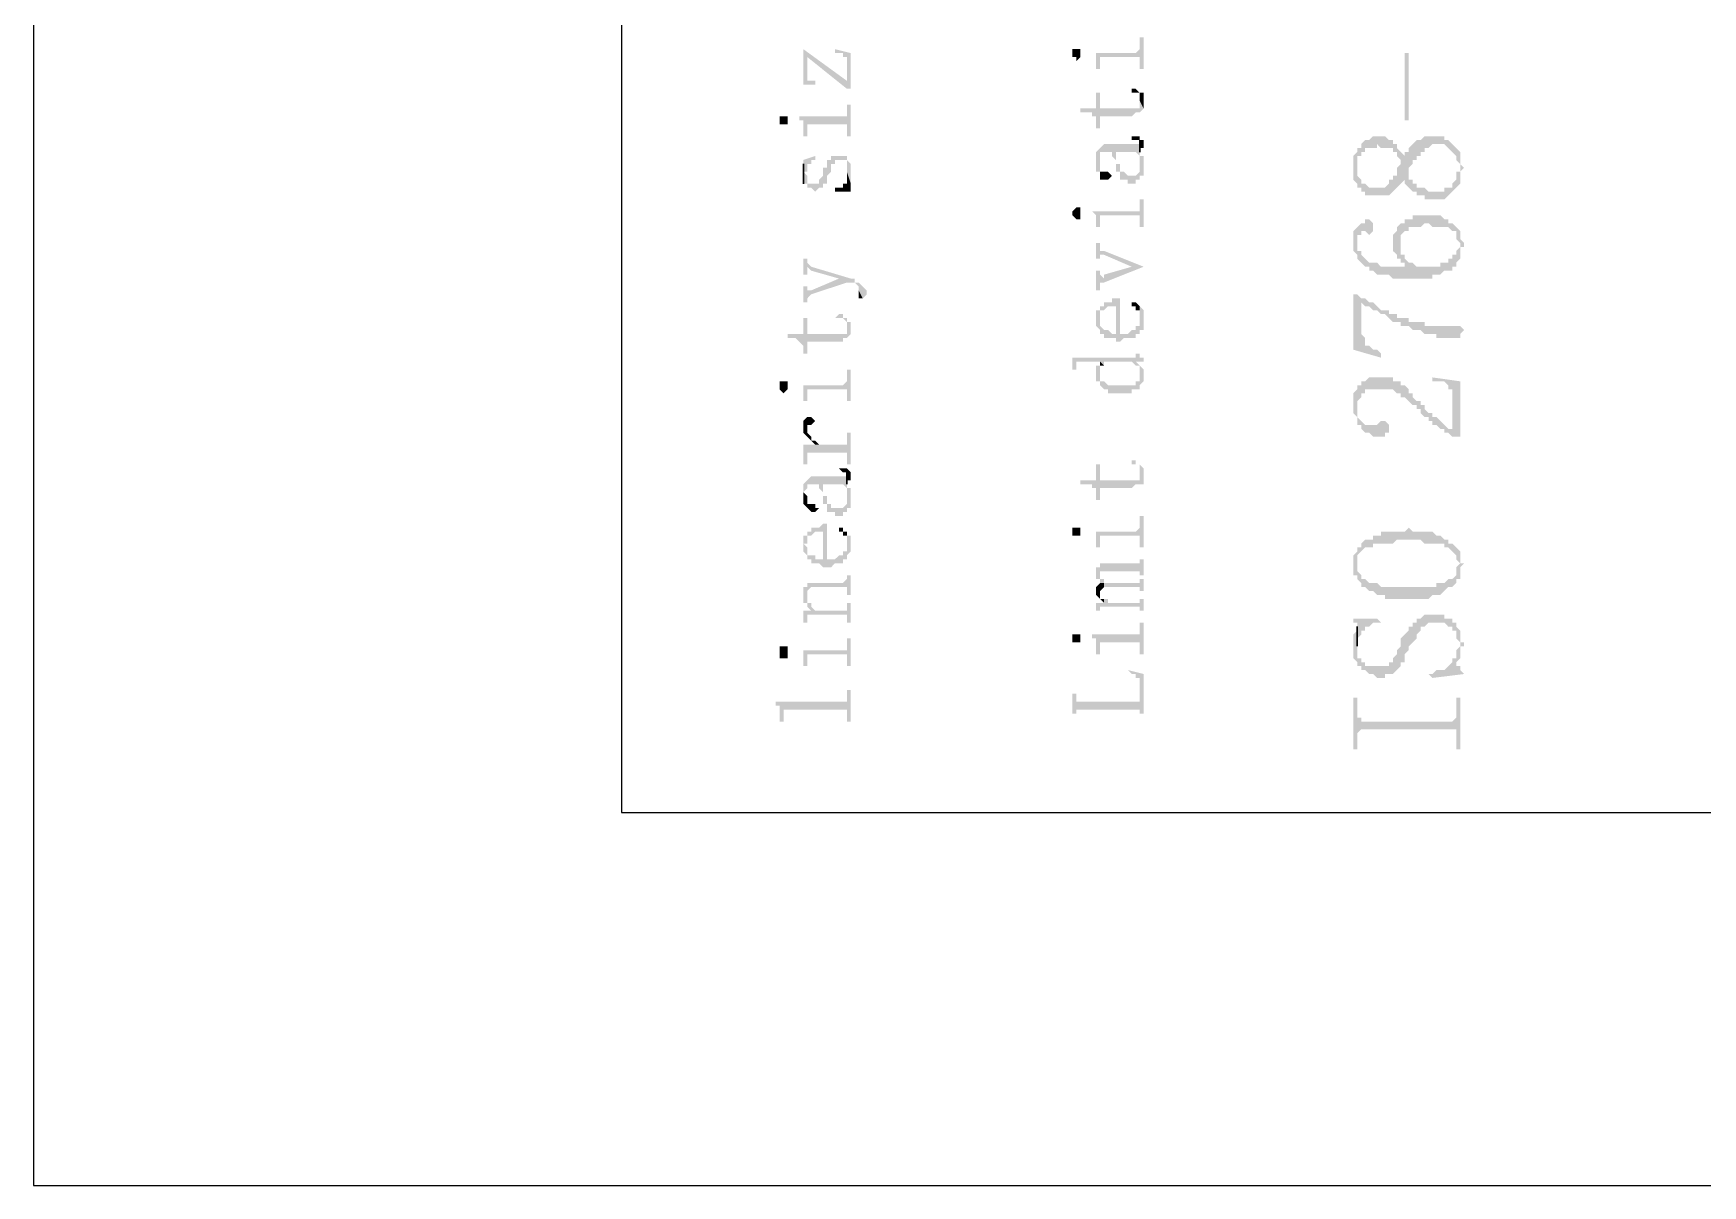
# Model space of a CAD drawing. Header units: inches. Extents: x 3613 to 8393, y -2205 to -794.
# Drawn here: x 3613.22 to 3632.26, y -2204.85 to -2191.7 of the extents above; entities that cross this region are included whole.
import ezdxf

# ---------------------------------------------------------------- set-up
doc = ezdxf.new("R2010")
doc.units = ezdxf.units.IN
doc.header["$MEASUREMENT"] = 0

msp = doc.modelspace()

# ---------------------------------------------------------------- hatches: boundary and pattern name
at = {"transparency": 33554559}
for points in [[(3622.004, -2191.883), (3622.049, -2191.973), (3622.5, -2192.335), (3622.5, -2192.244)], [(3622.004, -2191.883), (3622.004, -2192.289), (3622.184, -2192.289), (3622.139, -2192.289), (3622.139, -2192.244), (3622.049, -2192.244), (3622.049, -2192.199), (3622.049, -2191.973)], [(3622.365, -2191.883), (3622.365, -2191.928), (3622.455, -2191.928), (3622.455, -2191.973), (3622.5, -2191.973), (3622.5, -2192.019), (3622.5, -2192.335), (3622.545, -2192.335), (3622.545, -2191.928)], [(3625.073, -2191.928), (3625.073, -2191.973), (3625.118, -2191.973), (3625.118, -2192.019), (3625.118, -2192.019), (3625.163, -2191.973), (3625.163, -2191.928), (3625.163, -2191.883), (3625.073, -2191.883)], [(3625.298, -2191.928), (3625.343, -2191.928), (3625.343, -2191.973), (3625.343, -2192.019), (3625.343, -2192.064), (3625.343, -2192.109), (3625.389, -2192.109), (3625.389, -2192.019), (3625.389, -2191.973), (3625.84, -2191.973), (3625.84, -2192.109), (3625.885, -2192.109), (3625.885, -2191.748), (3625.84, -2191.748), (3625.84, -2191.883), (3625.84, -2191.883), (3625.795, -2191.928)], [(3628.909, -2192.696), (3628.909, -2191.928), (3628.864, -2191.928), (3628.864, -2192.696)], [(3625.163, -2192.56), (3625.163, -2192.605), (3625.298, -2192.605), (3625.298, -2192.65), (3625.343, -2192.65), (3625.343, -2192.696), (3625.343, -2192.786), (3625.389, -2192.786), (3625.389, -2192.65), (3625.75, -2192.65), (3625.795, -2192.605), (3625.84, -2192.605), (3625.885, -2192.56), (3625.84, -2192.47), (3625.84, -2192.515), (3625.84, -2192.56), (3625.389, -2192.56), (3625.389, -2192.38), (3625.343, -2192.38), (3625.343, -2192.56)], [(3625.75, -2192.38), (3625.84, -2192.38), (3625.84, -2192.425), (3625.84, -2192.47), (3625.84, -2192.47), (3625.885, -2192.56), (3625.885, -2192.47), (3625.885, -2192.425), (3625.885, -2192.38), (3625.84, -2192.38), (3625.795, -2192.335), (3625.75, -2192.335)], [(3621.733, -2192.696), (3621.733, -2192.741), (3621.823, -2192.741), (3621.823, -2192.696), (3621.823, -2192.65), (3621.733, -2192.65)], [(3621.959, -2192.65), (3621.959, -2192.696), (3622.004, -2192.696), (3622.004, -2192.741), (3622.004, -2192.786), (3622.004, -2192.876), (3622.049, -2192.876), (3622.049, -2192.741), (3622.5, -2192.741), (3622.5, -2192.876), (3622.545, -2192.876), (3622.545, -2192.515), (3622.5, -2192.515), (3622.5, -2192.65), (3622.455, -2192.65)], [(3625.343, -2193.147), (3625.343, -2193.192), (3625.343, -2193.237), (3625.343, -2193.282), (3625.389, -2193.282), (3625.389, -2193.147), (3625.389, -2193.102), (3625.389, -2193.057), (3625.524, -2193.057), (3625.524, -2193.102), (3625.524, -2193.102), (3625.569, -2193.147), (3625.569, -2193.192), (3625.569, -2193.057), (3625.795, -2193.057), (3625.84, -2193.102), (3625.84, -2193.147), (3625.84, -2193.192), (3625.84, -2193.237), (3625.885, -2193.102), (3625.84, -2193.102), (3625.84, -2193.057), (3625.84, -2192.966), (3625.434, -2192.966), (3625.389, -2193.012), (3625.389, -2193.012), (3625.343, -2193.057), (3625.343, -2193.102)], [(3625.75, -2192.876), (3625.75, -2192.921), (3625.84, -2192.921), (3625.84, -2193.012), (3625.885, -2193.012), (3625.885, -2192.966), (3625.885, -2192.921), (3625.84, -2192.921), (3625.84, -2192.876), (3625.795, -2192.876)], [(3628.277, -2193.237), (3628.277, -2193.373), (3628.322, -2193.418), (3628.322, -2193.463), (3628.367, -2193.463), (3628.367, -2193.508), (3628.412, -2193.508), (3628.412, -2193.553), (3628.683, -2193.553), (3628.728, -2193.508), (3628.728, -2193.508), (3628.774, -2193.463), (3628.774, -2193.463), (3628.819, -2193.418), (3628.819, -2193.418), (3628.864, -2193.373), (3628.864, -2193.418), (3628.909, -2193.327), (3628.909, -2193.282), (3628.909, -2193.237), (3628.954, -2193.192), (3628.954, -2193.147), (3628.999, -2193.147), (3628.999, -2193.102), (3629.044, -2193.102), (3629.044, -2193.057), (3629.089, -2193.057), (3629.089, -2193.012), (3629.135, -2193.012), (3629.18, -2192.966), (3629.315, -2192.966), (3629.36, -2193.012), (3629.36, -2193.012), (3629.405, -2193.057), (3629.405, -2193.057), (3629.451, -2193.102), (3629.451, -2193.147), (3629.496, -2193.192), (3629.496, -2193.418), (3629.496, -2193.327), (3629.496, -2193.282), (3629.541, -2193.237), (3629.496, -2193.192), (3629.496, -2193.102), (3629.496, -2193.057), (3629.451, -2193.012), (3629.451, -2193.012), (3629.405, -2192.966), (3629.405, -2192.966), (3629.36, -2192.921), (3629.315, -2192.921), (3629.315, -2192.876), (3629.089, -2192.876), (3629.044, -2192.921), (3628.999, -2192.921), (3628.954, -2192.966), (3628.954, -2192.966), (3628.909, -2193.012), (3628.909, -2193.057), (3628.864, -2193.057), (3628.864, -2193.102), (3628.864, -2193.102), (3628.819, -2193.057), (3628.819, -2193.192), (3628.819, -2193.192), (3628.774, -2193.237), (3628.774, -2193.327), (3628.728, -2193.327), (3628.728, -2193.373), (3628.683, -2193.373), (3628.683, -2193.418), (3628.638, -2193.463), (3628.458, -2193.463), (3628.412, -2193.418), (3628.367, -2193.418), (3628.367, -2193.373), (3628.367, -2193.373), (3628.322, -2193.327), (3628.322, -2193.282), (3628.322, -2193.057), (3628.322, -2193.057), (3628.277, -2193.102), (3628.277, -2193.192)], [(3628.322, -2193.057), (3628.322, -2193.237), (3628.322, -2193.102), (3628.367, -2193.102), (3628.367, -2193.057), (3628.412, -2193.057), (3628.412, -2193.012), (3628.548, -2193.012), (3628.548, -2192.966), (3628.593, -2193.012), (3628.728, -2193.012), (3628.728, -2193.057), (3628.774, -2193.057), (3628.774, -2193.102), (3628.819, -2193.147), (3628.819, -2193.057), (3628.819, -2193.057), (3628.774, -2193.012), (3628.774, -2192.966), (3628.728, -2192.966), (3628.728, -2192.921), (3628.683, -2192.921), (3628.638, -2192.876), (3628.503, -2192.876), (3628.458, -2192.921), (3628.412, -2192.921), (3628.367, -2192.966), (3628.367, -2193.012), (3628.322, -2193.012)], [(3622.004, -2193.418), (3622.049, -2193.418), (3622.049, -2193.463), (3622.094, -2193.463), (3622.139, -2193.508), (3622.139, -2193.508), (3622.184, -2193.463), (3622.229, -2193.463), (3622.229, -2193.418), (3622.274, -2193.418), (3622.274, -2193.373), (3622.274, -2193.327), (3622.274, -2193.327), (3622.32, -2193.282), (3622.32, -2193.237), (3622.32, -2193.192), (3622.365, -2193.192), (3622.365, -2193.147), (3622.5, -2193.147), (3622.5, -2193.192), (3622.5, -2193.237), (3622.5, -2193.282), (3622.545, -2193.418), (3622.545, -2193.373), (3622.545, -2193.327), (3622.545, -2193.282), (3622.545, -2193.237), (3622.545, -2193.192), (3622.545, -2193.192), (3622.5, -2193.147), (3622.5, -2193.102), (3622.32, -2193.102), (3622.32, -2193.147), (3622.274, -2193.147), (3622.274, -2193.192), (3622.274, -2193.237), (3622.229, -2193.237), (3622.229, -2193.282), (3622.229, -2193.327), (3622.229, -2193.327), (3622.184, -2193.373), (3622.184, -2193.418), (3622.049, -2193.418), (3622.049, -2193.373), (3622.049, -2193.327), (3622.004, -2193.282)], [(3622.004, -2193.147), (3622.004, -2193.418), (3622.004, -2193.282), (3622.049, -2193.282), (3622.049, -2193.237), (3622.049, -2193.192), (3622.094, -2193.192), (3622.094, -2193.147), (3622.139, -2193.147), (3622.139, -2193.102)], [(3625.389, -2193.282), (3625.389, -2193.327), (3625.389, -2193.373), (3625.479, -2193.373), (3625.524, -2193.327), (3625.524, -2193.327), (3625.479, -2193.282), (3625.389, -2193.282), (3625.389, -2193.237), (3625.389, -2193.147)], [(3625.569, -2193.192), (3625.569, -2193.237), (3625.569, -2193.282), (3625.614, -2193.282), (3625.614, -2193.327), (3625.614, -2193.373), (3625.705, -2193.373), (3625.705, -2193.418), (3625.795, -2193.418), (3625.795, -2193.373), (3625.84, -2193.373), (3625.84, -2193.327), (3625.885, -2193.327), (3625.885, -2193.282), (3625.885, -2193.237), (3625.885, -2193.192), (3625.885, -2193.147), (3625.885, -2193.102), (3625.84, -2193.237), (3625.84, -2193.282), (3625.84, -2193.282), (3625.795, -2193.327), (3625.705, -2193.327), (3625.659, -2193.282), (3625.614, -2193.282), (3625.614, -2193.237), (3625.614, -2193.192), (3625.569, -2193.192), (3625.569, -2193.147), (3625.569, -2193.057), (3625.569, -2193.057)], [(3628.864, -2193.418), (3628.909, -2193.463), (3628.909, -2193.463), (3628.954, -2193.508), (3628.999, -2193.508), (3628.999, -2193.553), (3629.089, -2193.553), (3629.089, -2193.598), (3629.315, -2193.598), (3629.36, -2193.553), (3629.36, -2193.553), (3629.405, -2193.508), (3629.405, -2193.508), (3629.451, -2193.463), (3629.451, -2193.463), (3629.496, -2193.418), (3629.496, -2193.237), (3629.496, -2193.282), (3629.451, -2193.282), (3629.451, -2193.373), (3629.405, -2193.418), (3629.405, -2193.463), (3629.315, -2193.463), (3629.315, -2193.508), (3629.135, -2193.508), (3629.089, -2193.463), (3628.999, -2193.463), (3628.999, -2193.418), (3628.954, -2193.418), (3628.954, -2193.373), (3628.909, -2193.373), (3628.909, -2193.327)], [(3622.365, -2193.463), (3622.365, -2193.508), (3622.545, -2193.508), (3622.545, -2193.463), (3622.545, -2193.418), (3622.5, -2193.282), (3622.5, -2193.327), (3622.5, -2193.373), (3622.5, -2193.418), (3622.455, -2193.418), (3622.455, -2193.463), (3622.41, -2193.463)], [(3625.298, -2193.734), (3625.298, -2193.734), (3625.343, -2193.779), (3625.343, -2193.824), (3625.343, -2193.869), (3625.343, -2193.914), (3625.389, -2193.914), (3625.389, -2193.824), (3625.389, -2193.779), (3625.84, -2193.779), (3625.84, -2193.824), (3625.84, -2193.914), (3625.885, -2193.914), (3625.885, -2193.598), (3625.84, -2193.598), (3625.84, -2193.689), (3625.84, -2193.734), (3625.795, -2193.734)], [(3625.073, -2193.779), (3625.073, -2193.779), (3625.118, -2193.824), (3625.163, -2193.824), (3625.163, -2193.779), (3625.163, -2193.734), (3625.163, -2193.689), (3625.118, -2193.689), (3625.073, -2193.734), (3625.073, -2193.734)], [(3628.728, -2194.095), (3628.728, -2194.14), (3628.728, -2194.185), (3628.774, -2194.23), (3628.774, -2194.275), (3628.819, -2194.275), (3628.819, -2194.05), (3628.819, -2194.004), (3628.864, -2193.959), (3628.909, -2193.959), (3628.909, -2193.914), (3629.044, -2193.914), (3629.089, -2193.869), (3629.135, -2193.869), (3629.18, -2193.914), (3629.36, -2193.914), (3629.405, -2193.959), (3629.451, -2193.959), (3629.451, -2194.05), (3629.496, -2194.095), (3629.496, -2194.275), (3629.496, -2194.14), (3629.541, -2194.14), (3629.541, -2194.095), (3629.496, -2194.05), (3629.496, -2193.959), (3629.451, -2193.914), (3629.451, -2193.914), (3629.405, -2193.869), (3629.36, -2193.869), (3629.36, -2193.824), (3629.315, -2193.824), (3629.27, -2193.779), (3628.954, -2193.779), (3628.954, -2193.824), (3628.864, -2193.824), (3628.864, -2193.869), (3628.819, -2193.869), (3628.774, -2193.914), (3628.774, -2193.959), (3628.728, -2194.004), (3628.728, -2194.05)], [(3628.277, -2194.05), (3628.277, -2194.14), (3628.277, -2194.185), (3628.322, -2194.23), (3628.322, -2194.275), (3628.367, -2194.32), (3628.367, -2194.32), (3628.412, -2194.366), (3628.458, -2194.366), (3628.458, -2194.411), (3628.503, -2194.411), (3628.548, -2194.456), (3628.683, -2194.456), (3628.728, -2194.501), (3629.18, -2194.501), (3629.18, -2194.456), (3629.27, -2194.456), (3629.315, -2194.411), (3629.405, -2194.411), (3629.405, -2194.366), (3629.451, -2194.366), (3629.451, -2194.32), (3629.496, -2194.275), (3629.496, -2194.095), (3629.496, -2194.14), (3629.451, -2194.185), (3629.451, -2194.23), (3629.405, -2194.23), (3629.405, -2194.275), (3629.36, -2194.275), (3629.36, -2194.32), (3629.27, -2194.32), (3629.27, -2194.366), (3628.999, -2194.366), (3628.954, -2194.32), (3628.909, -2194.366), (3628.593, -2194.366), (3628.548, -2194.32), (3628.458, -2194.32), (3628.412, -2194.275), (3628.412, -2194.275), (3628.367, -2194.23), (3628.367, -2194.185), (3628.322, -2194.185), (3628.322, -2194.095), (3628.322, -2193.914), (3628.277, -2193.959), (3628.277, -2194.004), (3628.277, -2194.004)], [(3628.322, -2193.914), (3628.322, -2194.095), (3628.322, -2194.004), (3628.367, -2194.004), (3628.367, -2193.959), (3628.412, -2193.959), (3628.458, -2194.004), (3628.458, -2194.004), (3628.503, -2193.959), (3628.503, -2193.869), (3628.503, -2193.869), (3628.458, -2193.824), (3628.412, -2193.824), (3628.412, -2193.869), (3628.367, -2193.869)], [(3625.343, -2194.095), (3625.343, -2194.275), (3625.389, -2194.275), (3625.389, -2194.23), (3625.434, -2194.23), (3625.75, -2194.366), (3625.885, -2194.366), (3625.434, -2194.185), (3625.389, -2194.185), (3625.389, -2194.14), (3625.389, -2194.095)], [(3628.819, -2194.275), (3628.819, -2194.32), (3628.864, -2194.32), (3628.864, -2194.366), (3628.909, -2194.366), (3628.954, -2194.32), (3628.909, -2194.32), (3628.864, -2194.275), (3628.864, -2194.23), (3628.819, -2194.23), (3628.819, -2194.185), (3628.819, -2194.095)], [(3622.004, -2194.275), (3622.004, -2194.456), (3622.049, -2194.456), (3622.049, -2194.411), (3622.049, -2194.366), (3622.094, -2194.411), (3622.41, -2194.501), (3622.41, -2194.501), (3622.5, -2194.546), (3622.59, -2194.546), (3622.636, -2194.591), (3622.636, -2194.636), (3622.681, -2194.727), (3622.681, -2194.727), (3622.726, -2194.681), (3622.726, -2194.636), (3622.726, -2194.636), (3622.681, -2194.591), (3622.681, -2194.591), (3622.636, -2194.546), (3622.59, -2194.546), (3622.59, -2194.501), (3622.545, -2194.501), (3622.094, -2194.366), (3622.049, -2194.32), (3622.049, -2194.275), (3622.049, -2194.275)], [(3625.343, -2194.411), (3625.343, -2194.636), (3625.389, -2194.636), (3625.389, -2194.591), (3625.389, -2194.546), (3625.434, -2194.546), (3625.885, -2194.366), (3625.75, -2194.366), (3625.434, -2194.456), (3625.434, -2194.501), (3625.389, -2194.456), (3625.389, -2194.411)], [(3622.004, -2194.591), (3622.004, -2194.772), (3622.049, -2194.772), (3622.049, -2194.727), (3622.049, -2194.727), (3622.094, -2194.681), (3622.5, -2194.546), (3622.41, -2194.501), (3622.094, -2194.636), (3622.049, -2194.636), (3622.049, -2194.591), (3622.049, -2194.591)], [(3622.636, -2194.681), (3622.636, -2194.727), (3622.681, -2194.727), (3622.636, -2194.636)], [(3625.343, -2194.862), (3625.389, -2194.952), (3625.389, -2194.907), (3625.389, -2194.862), (3625.434, -2194.862), (3625.479, -2194.817), (3625.569, -2194.817), (3625.569, -2195.223), (3625.614, -2195.223), (3625.659, -2195.178), (3625.795, -2195.178), (3625.795, -2195.133), (3625.84, -2195.133), (3625.84, -2195.088), (3625.885, -2195.088), (3625.885, -2195.042), (3625.885, -2194.997), (3625.885, -2194.952), (3625.885, -2194.907), (3625.885, -2194.862), (3625.885, -2194.862), (3625.84, -2194.817), (3625.84, -2194.952), (3625.84, -2194.997), (3625.84, -2195.042), (3625.795, -2195.042), (3625.795, -2195.088), (3625.75, -2195.088), (3625.705, -2195.133), (3625.614, -2195.133), (3625.614, -2194.727), (3625.524, -2194.727), (3625.524, -2194.772), (3625.434, -2194.772), (3625.434, -2194.817), (3625.389, -2194.817), (3625.389, -2194.862)], [(3628.277, -2194.681), (3628.277, -2195.313), (3628.593, -2195.404), (3628.593, -2195.358), (3628.548, -2195.313), (3628.503, -2195.313), (3628.458, -2195.268), (3628.412, -2195.268), (3628.412, -2195.178), (3628.367, -2195.133), (3628.367, -2194.727), (3628.322, -2194.681)], [(3628.367, -2194.727), (3628.367, -2194.772), (3628.412, -2194.817), (3628.458, -2194.817), (3628.503, -2194.862), (3628.548, -2194.862), (3628.593, -2194.907), (3628.638, -2194.907), (3628.683, -2194.952), (3628.683, -2194.952), (3628.728, -2194.997), (3628.819, -2194.997), (3628.819, -2195.042), (3628.909, -2195.042), (3628.954, -2195.088), (3629.044, -2195.088), (3629.089, -2195.133), (3629.225, -2195.133), (3629.225, -2195.178), (3629.496, -2195.178), (3629.496, -2195.133), (3629.541, -2195.088), (3629.496, -2195.042), (3629.089, -2195.042), (3629.089, -2194.997), (3628.909, -2194.997), (3628.909, -2194.952), (3628.774, -2194.952), (3628.774, -2194.907), (3628.683, -2194.907), (3628.683, -2194.862), (3628.593, -2194.862), (3628.548, -2194.817), (3628.548, -2194.817), (3628.503, -2194.772), (3628.458, -2194.772), (3628.412, -2194.727)], [(3621.823, -2195.133), (3621.823, -2195.178), (3621.913, -2195.178), (3621.959, -2195.223), (3621.959, -2195.223), (3622.004, -2195.268), (3622.004, -2195.358), (3622.049, -2195.358), (3622.049, -2195.223), (3622.455, -2195.223), (3622.455, -2195.178), (3622.5, -2195.178), (3622.5, -2195.042), (3622.5, -2195.088), (3622.5, -2195.133), (3622.049, -2195.133), (3622.049, -2194.952), (3622.004, -2194.952), (3622.004, -2195.133)], [(3622.365, -2194.952), (3622.455, -2194.952), (3622.5, -2194.997), (3622.5, -2195.042), (3622.5, -2195.178), (3622.545, -2195.133), (3622.545, -2195.088), (3622.545, -2194.997), (3622.5, -2194.997), (3622.5, -2194.952), (3622.455, -2194.952), (3622.455, -2194.907), (3622.41, -2194.907)], [(3625.343, -2194.952), (3625.343, -2194.997), (3625.343, -2195.042), (3625.343, -2195.042), (3625.389, -2195.088), (3625.389, -2195.133), (3625.434, -2195.133), (3625.434, -2195.178), (3625.569, -2195.178), (3625.569, -2195.223), (3625.569, -2195.133), (3625.524, -2195.133), (3625.479, -2195.088), (3625.434, -2195.088), (3625.389, -2195.042), (3625.389, -2194.997), (3625.389, -2194.952), (3625.343, -2194.862), (3625.343, -2194.907)], [(3625.75, -2194.772), (3625.75, -2194.817), (3625.795, -2194.817), (3625.795, -2194.862), (3625.84, -2194.862), (3625.84, -2194.907), (3625.84, -2194.952), (3625.84, -2194.817), (3625.84, -2194.817), (3625.795, -2194.772)], [(3625.028, -2195.404), (3625.073, -2195.404), (3625.073, -2195.449), (3625.073, -2195.539), (3625.118, -2195.539), (3625.118, -2195.494), (3625.118, -2195.449), (3625.389, -2195.449), (3625.434, -2195.494), (3625.434, -2195.449), (3625.75, -2195.449), (3625.795, -2195.494), (3625.795, -2195.449), (3625.885, -2195.449), (3625.885, -2195.404), (3625.84, -2195.404), (3625.84, -2195.358), (3625.84, -2195.313), (3625.84, -2195.358), (3625.795, -2195.358), (3625.795, -2195.404)], [(3625.343, -2195.584), (3625.343, -2195.629), (3625.343, -2195.674), (3625.389, -2195.674), (3625.389, -2195.719), (3625.389, -2195.719), (3625.434, -2195.765), (3625.479, -2195.765), (3625.479, -2195.81), (3625.75, -2195.81), (3625.75, -2195.765), (3625.84, -2195.765), (3625.84, -2195.719), (3625.84, -2195.584), (3625.84, -2195.629), (3625.84, -2195.674), (3625.795, -2195.674), (3625.795, -2195.719), (3625.479, -2195.719), (3625.434, -2195.674), (3625.389, -2195.674), (3625.389, -2195.629), (3625.389, -2195.494), (3625.343, -2195.494), (3625.343, -2195.539)], [(3625.389, -2195.494), (3625.389, -2195.584), (3625.389, -2195.539), (3625.389, -2195.494), (3625.434, -2195.494), (3625.389, -2195.449), (3625.389, -2195.449)], [(3625.795, -2195.494), (3625.84, -2195.494), (3625.84, -2195.539), (3625.84, -2195.584), (3625.84, -2195.719), (3625.885, -2195.674), (3625.885, -2195.629), (3625.885, -2195.584), (3625.885, -2195.539), (3625.885, -2195.539), (3625.84, -2195.494), (3625.84, -2195.494), (3625.795, -2195.449), (3625.795, -2195.449)], [(3621.733, -2195.719), (3621.733, -2195.765), (3621.733, -2195.765), (3621.778, -2195.81), (3621.778, -2195.81), (3621.823, -2195.765), (3621.823, -2195.719), (3621.823, -2195.674), (3621.733, -2195.674)], [(3621.959, -2195.719), (3622.004, -2195.719), (3622.004, -2195.765), (3622.004, -2195.855), (3622.004, -2195.9), (3622.049, -2195.9), (3622.049, -2195.81), (3622.049, -2195.765), (3622.5, -2195.765), (3622.5, -2195.9), (3622.545, -2195.9), (3622.545, -2195.539), (3622.5, -2195.539), (3622.5, -2195.674), (3622.5, -2195.674), (3622.455, -2195.719)], [(3628.277, -2195.945), (3628.277, -2196.035), (3628.277, -2196.035), (3628.322, -2196.081), (3628.322, -2196.126), (3628.322, -2195.945), (3628.322, -2195.9), (3628.367, -2195.855), (3628.367, -2195.81), (3628.412, -2195.81), (3628.412, -2195.765), (3628.728, -2195.765), (3628.774, -2195.81), (3628.819, -2195.81), (3628.819, -2195.855), (3628.864, -2195.855), (3628.909, -2195.9), (3628.909, -2195.9), (3628.954, -2195.945), (3628.999, -2195.945), (3628.999, -2195.99), (3629.044, -2195.99), (3629.044, -2196.035), (3629.089, -2196.081), (3629.135, -2196.081), (3629.135, -2196.126), (3629.18, -2196.126), (3629.18, -2196.171), (3629.225, -2196.171), (3629.27, -2196.216), (3629.315, -2196.216), (3629.315, -2196.261), (3629.36, -2196.261), (3629.405, -2196.306), (3629.405, -2196.216), (3629.36, -2196.216), (3629.315, -2196.171), (3629.315, -2196.171), (3629.27, -2196.126), (3629.225, -2196.081), (3629.18, -2196.081), (3629.18, -2196.035), (3629.135, -2196.035), (3629.089, -2195.99), (3629.089, -2195.945), (3629.044, -2195.945), (3629.044, -2195.9), (3628.999, -2195.9), (3628.954, -2195.855), (3628.954, -2195.81), (3628.909, -2195.81), (3628.909, -2195.765), (3628.864, -2195.719), (3628.819, -2195.719), (3628.819, -2195.674), (3628.728, -2195.674), (3628.728, -2195.629), (3628.458, -2195.629), (3628.412, -2195.674), (3628.367, -2195.674), (3628.367, -2195.719), (3628.322, -2195.719), (3628.322, -2195.765), (3628.322, -2195.765), (3628.277, -2195.81), (3628.277, -2195.855), (3628.277, -2195.9)], [(3629.18, -2195.629), (3629.18, -2195.674), (3629.315, -2195.674), (3629.36, -2195.719), (3629.36, -2195.765), (3629.405, -2195.765), (3629.405, -2196.306), (3629.496, -2196.306), (3629.496, -2195.674)], [(3622.004, -2196.171), (3622.004, -2196.216), (3622.004, -2196.261), (3622.004, -2196.261), (3622.049, -2196.306), (3622.049, -2196.216), (3622.049, -2196.171), (3622.094, -2196.171), (3622.139, -2196.126), (3622.139, -2196.126), (3622.094, -2196.081), (3622.049, -2196.081), (3622.004, -2196.126)], [(3628.322, -2196.126), (3628.322, -2196.171), (3628.367, -2196.171), (3628.367, -2196.216), (3628.367, -2196.216), (3628.412, -2196.261), (3628.458, -2196.261), (3628.503, -2196.306), (3628.638, -2196.306), (3628.638, -2196.261), (3628.683, -2196.261), (3628.683, -2196.171), (3628.683, -2196.171), (3628.638, -2196.126), (3628.593, -2196.126), (3628.548, -2196.171), (3628.412, -2196.171), (3628.367, -2196.126), (3628.367, -2196.126), (3628.322, -2196.081), (3628.322, -2196.035), (3628.322, -2195.99)], [(3622.004, -2196.396), (3622.004, -2196.442), (3622.004, -2196.487), (3622.004, -2196.532), (3622.004, -2196.622), (3622.049, -2196.622), (3622.049, -2196.487), (3622.5, -2196.487), (3622.5, -2196.622), (3622.545, -2196.622), (3622.545, -2196.261), (3622.5, -2196.261), (3622.5, -2196.351), (3622.5, -2196.396), (3622.139, -2196.396)], [(3622.049, -2196.306), (3622.049, -2196.306), (3622.094, -2196.351), (3622.094, -2196.351), (3622.139, -2196.396), (3622.184, -2196.396), (3622.139, -2196.351), (3622.094, -2196.351), (3622.094, -2196.306), (3622.094, -2196.306), (3622.049, -2196.261), (3622.049, -2196.216), (3622.049, -2196.216)], [(3622.41, -2196.667), (3622.41, -2196.667), (3622.455, -2196.712), (3622.5, -2196.712), (3622.5, -2196.803), (3622.545, -2196.803), (3622.545, -2196.758), (3622.545, -2196.712), (3622.545, -2196.712), (3622.5, -2196.667), (3622.455, -2196.667)], [(3625.163, -2196.803), (3625.163, -2196.848), (3625.298, -2196.848), (3625.298, -2196.893), (3625.343, -2196.893), (3625.343, -2196.938), (3625.343, -2197.028), (3625.389, -2197.028), (3625.389, -2196.893), (3625.75, -2196.893), (3625.795, -2196.848), (3625.885, -2196.848), (3625.84, -2196.712), (3625.84, -2196.758), (3625.84, -2196.803), (3625.389, -2196.803), (3625.389, -2196.622), (3625.343, -2196.622), (3625.343, -2196.803)], [(3625.75, -2196.622), (3625.84, -2196.622), (3625.84, -2196.667), (3625.84, -2196.712), (3625.84, -2196.712), (3625.885, -2196.848), (3625.885, -2196.803), (3625.885, -2196.758), (3625.885, -2196.667), (3625.885, -2196.667), (3625.84, -2196.622), (3625.795, -2196.622), (3625.795, -2196.577), (3625.75, -2196.577)], [(3622.004, -2196.938), (3622.004, -2196.983), (3622.004, -2197.028), (3622.004, -2197.073), (3622.004, -2196.938), (3622.004, -2196.938), (3622.049, -2196.893), (3622.049, -2196.848), (3622.184, -2196.848), (3622.184, -2196.893), (3622.184, -2196.893), (3622.229, -2196.938), (3622.229, -2196.983), (3622.229, -2196.848), (3622.455, -2196.848), (3622.5, -2196.893), (3622.5, -2196.938), (3622.5, -2196.983), (3622.5, -2197.028), (3622.5, -2196.893), (3622.5, -2196.848), (3622.5, -2196.758), (3622.094, -2196.758), (3622.049, -2196.803), (3622.049, -2196.803), (3622.004, -2196.848), (3622.004, -2196.893)], [(3622.229, -2196.983), (3622.229, -2197.028), (3622.229, -2197.073), (3622.274, -2197.073), (3622.274, -2197.119), (3622.274, -2197.164), (3622.365, -2197.164), (3622.365, -2197.209), (3622.455, -2197.209), (3622.455, -2197.164), (3622.5, -2197.164), (3622.5, -2197.119), (3622.545, -2197.119), (3622.545, -2197.073), (3622.545, -2197.028), (3622.545, -2196.938), (3622.545, -2196.893), (3622.5, -2196.893), (3622.5, -2197.028), (3622.5, -2197.073), (3622.5, -2197.073), (3622.455, -2197.119), (3622.32, -2197.119), (3622.32, -2197.073), (3622.274, -2197.073), (3622.274, -2197.028), (3622.274, -2196.983), (3622.229, -2196.983), (3622.229, -2196.938), (3622.229, -2196.848), (3622.229, -2196.848)], [(3622.004, -2197.073), (3622.049, -2197.119), (3622.049, -2197.119), (3622.094, -2197.164), (3622.139, -2197.164), (3622.184, -2197.119), (3622.139, -2197.119), (3622.139, -2197.073), (3622.049, -2197.073), (3622.049, -2197.028), (3622.049, -2196.983), (3622.004, -2196.938)], [(3625.298, -2197.389), (3625.343, -2197.389), (3625.343, -2197.434), (3625.343, -2197.525), (3625.343, -2197.57), (3625.389, -2197.57), (3625.389, -2197.48), (3625.389, -2197.434), (3625.84, -2197.434), (3625.84, -2197.57), (3625.885, -2197.57), (3625.885, -2197.209), (3625.84, -2197.209), (3625.84, -2197.344), (3625.84, -2197.344), (3625.795, -2197.389)], [(3622.004, -2197.434), (3622.004, -2197.525), (3622.049, -2197.525), (3622.049, -2197.48), (3622.049, -2197.434), (3622.094, -2197.434), (3622.139, -2197.389), (3622.229, -2197.389), (3622.229, -2197.796), (3622.32, -2197.796), (3622.365, -2197.75), (3622.455, -2197.75), (3622.455, -2197.705), (3622.5, -2197.705), (3622.5, -2197.66), (3622.5, -2197.66), (3622.545, -2197.615), (3622.545, -2197.57), (3622.545, -2197.525), (3622.545, -2197.48), (3622.545, -2197.434), (3622.5, -2197.434), (3622.5, -2197.389), (3622.5, -2197.525), (3622.5, -2197.57), (3622.5, -2197.615), (3622.455, -2197.615), (3622.455, -2197.66), (3622.41, -2197.66), (3622.365, -2197.705), (3622.274, -2197.705), (3622.274, -2197.299), (3622.229, -2197.299), (3622.184, -2197.344), (3622.094, -2197.344), (3622.094, -2197.389), (3622.049, -2197.389), (3622.049, -2197.434)], [(3622.365, -2197.344), (3622.41, -2197.344), (3622.41, -2197.389), (3622.455, -2197.389), (3622.455, -2197.434), (3622.5, -2197.434), (3622.5, -2197.48), (3622.5, -2197.525), (3622.5, -2197.389), (3622.455, -2197.389), (3622.455, -2197.344), (3622.41, -2197.344)], [(3625.073, -2197.389), (3625.073, -2197.434), (3625.163, -2197.434), (3625.163, -2197.389), (3625.163, -2197.344), (3625.073, -2197.344)], [(3628.322, -2197.615), (3628.322, -2197.75), (3628.322, -2197.705), (3628.322, -2197.66), (3628.367, -2197.615), (3628.367, -2197.615), (3628.412, -2197.57), (3628.503, -2197.57), (3628.503, -2197.525), (3628.728, -2197.525), (3628.774, -2197.48), (3629.044, -2197.48), (3629.089, -2197.525), (3629.315, -2197.525), (3629.315, -2197.57), (3629.36, -2197.57), (3629.405, -2197.615), (3629.405, -2197.615), (3629.451, -2197.66), (3629.451, -2197.705), (3629.496, -2197.75), (3629.496, -2197.615), (3629.451, -2197.57), (3629.451, -2197.57), (3629.405, -2197.525), (3629.36, -2197.525), (3629.36, -2197.48), (3629.315, -2197.48), (3629.27, -2197.434), (3629.225, -2197.434), (3629.18, -2197.389), (3628.954, -2197.389), (3628.909, -2197.344), (3628.864, -2197.389), (3628.593, -2197.389), (3628.593, -2197.434), (3628.503, -2197.434), (3628.503, -2197.48), (3628.412, -2197.48), (3628.367, -2197.525), (3628.367, -2197.57), (3628.322, -2197.57)], [(3622.004, -2197.525), (3622.004, -2197.57), (3622.004, -2197.615), (3622.004, -2197.615), (3622.049, -2197.66), (3622.049, -2197.705), (3622.094, -2197.705), (3622.094, -2197.75), (3622.184, -2197.75), (3622.229, -2197.796), (3622.229, -2197.705), (3622.139, -2197.705), (3622.139, -2197.66), (3622.049, -2197.66), (3622.049, -2197.615), (3622.049, -2197.57), (3622.049, -2197.57), (3622.004, -2197.525), (3622.004, -2197.434), (3622.004, -2197.48)], [(3628.277, -2197.75), (3628.277, -2197.886), (3628.322, -2197.886), (3628.322, -2197.931), (3628.322, -2197.931), (3628.367, -2197.976), (3628.367, -2198.021), (3628.412, -2198.021), (3628.458, -2198.066), (3628.503, -2198.066), (3628.548, -2198.111), (3628.638, -2198.111), (3628.638, -2198.157), (3629.135, -2198.157), (3629.18, -2198.111), (3629.27, -2198.111), (3629.315, -2198.066), (3629.315, -2198.066), (3629.36, -2198.021), (3629.405, -2198.021), (3629.451, -2197.976), (3629.451, -2197.931), (3629.496, -2197.931), (3629.496, -2197.841), (3629.496, -2197.796), (3629.541, -2197.75), (3629.496, -2197.75), (3629.496, -2197.66), (3629.496, -2197.615), (3629.496, -2197.75), (3629.496, -2197.75), (3629.451, -2197.796), (3629.451, -2197.841), (3629.451, -2197.886), (3629.405, -2197.931), (3629.36, -2197.931), (3629.315, -2197.976), (3629.225, -2197.976), (3629.225, -2198.021), (3628.593, -2198.021), (3628.548, -2197.976), (3628.458, -2197.976), (3628.412, -2197.931), (3628.367, -2197.931), (3628.367, -2197.886), (3628.322, -2197.841), (3628.322, -2197.615), (3628.322, -2197.615), (3628.277, -2197.66)], [(3625.343, -2197.841), (3625.343, -2197.886), (3625.343, -2197.931), (3625.389, -2197.931), (3625.389, -2197.976), (3625.434, -2197.976), (3625.434, -2198.021), (3625.84, -2198.021), (3625.84, -2198.066), (3625.885, -2198.066), (3625.885, -2197.931), (3625.84, -2197.931), (3625.84, -2197.976), (3625.434, -2197.976), (3625.434, -2197.931), (3625.389, -2197.931), (3625.389, -2197.886), (3625.389, -2197.796), (3625.343, -2197.796)], [(3625.389, -2197.796), (3625.389, -2197.886), (3625.389, -2197.841), (3625.84, -2197.841), (3625.84, -2197.886), (3625.885, -2197.886), (3625.885, -2197.705), (3625.84, -2197.705), (3625.84, -2197.75), (3625.389, -2197.75)], [(3622.049, -2198.021), (3622.049, -2198.111), (3622.049, -2198.066), (3622.049, -2198.066), (3622.094, -2198.021), (3622.5, -2198.021), (3622.5, -2198.111), (3622.545, -2198.111), (3622.545, -2197.886), (3622.5, -2197.886), (3622.5, -2197.931), (3622.5, -2197.931), (3622.455, -2197.976), (3622.049, -2197.976)], [(3625.343, -2198.066), (3625.343, -2198.111), (3625.343, -2198.111), (3625.389, -2198.157), (3625.389, -2198.066), (3625.389, -2198.066), (3625.434, -2198.021), (3625.434, -2197.976), (3625.389, -2197.976), (3625.343, -2198.021), (3625.343, -2198.021)], [(3622.004, -2198.111), (3622.004, -2198.157), (3622.004, -2198.202), (3622.049, -2198.202), (3622.049, -2198.247), (3622.049, -2198.247), (3622.094, -2198.292), (3622.094, -2198.247), (3622.094, -2198.202), (3622.049, -2198.202), (3622.049, -2198.157), (3622.049, -2198.021), (3622.004, -2198.021), (3622.004, -2198.066), (3622.004, -2198.066)], [(3625.343, -2198.202), (3625.343, -2198.247), (3625.343, -2198.292), (3625.389, -2198.292), (3625.389, -2198.247), (3625.84, -2198.247), (3625.84, -2198.292), (3625.885, -2198.292), (3625.885, -2198.157), (3625.84, -2198.157), (3625.84, -2198.202), (3625.479, -2198.202), (3625.479, -2198.157), (3625.434, -2198.157), (3625.434, -2198.202)], [(3625.389, -2198.157), (3625.389, -2198.157), (3625.434, -2198.202), (3625.434, -2198.157), (3625.389, -2198.157), (3625.389, -2198.111), (3625.389, -2198.066)], [(3622.004, -2198.292), (3622.004, -2198.337), (3622.004, -2198.382), (3622.004, -2198.427), (3622.049, -2198.427), (3622.049, -2198.382), (3622.049, -2198.337), (3622.5, -2198.337), (3622.5, -2198.382), (3622.5, -2198.427), (3622.545, -2198.427), (3622.545, -2198.202), (3622.5, -2198.202), (3622.5, -2198.247), (3622.5, -2198.292), (3622.139, -2198.292), (3622.094, -2198.247), (3622.094, -2198.292)], [(3628.277, -2198.698), (3628.277, -2198.834), (3628.277, -2198.834), (3628.322, -2198.879), (3628.322, -2198.924), (3628.367, -2198.924), (3628.367, -2198.969), (3628.412, -2198.969), (3628.458, -2199.014), (3628.503, -2199.014), (3628.548, -2199.059), (3628.638, -2199.059), (3628.638, -2199.014), (3628.728, -2199.014), (3628.774, -2198.969), (3628.774, -2198.969), (3628.819, -2198.924), (3628.819, -2198.879), (3628.864, -2198.879), (3628.864, -2198.788), (3628.909, -2198.743), (3628.909, -2198.698), (3628.954, -2198.653), (3628.954, -2198.653), (3628.999, -2198.608), (3628.999, -2198.563), (3628.999, -2198.563), (3629.044, -2198.518), (3629.044, -2198.473), (3629.089, -2198.473), (3629.135, -2198.427), (3629.315, -2198.427), (3629.36, -2198.473), (3629.405, -2198.473), (3629.405, -2198.518), (3629.451, -2198.518), (3629.451, -2198.608), (3629.496, -2198.653), (3629.496, -2198.834), (3629.496, -2198.788), (3629.496, -2198.698), (3629.541, -2198.698), (3629.541, -2198.653), (3629.496, -2198.653), (3629.496, -2198.518), (3629.496, -2198.518), (3629.451, -2198.473), (3629.451, -2198.427), (3629.405, -2198.427), (3629.405, -2198.382), (3629.315, -2198.382), (3629.315, -2198.337), (3629.089, -2198.337), (3629.044, -2198.382), (3628.999, -2198.382), (3628.999, -2198.427), (3628.954, -2198.427), (3628.954, -2198.473), (3628.909, -2198.473), (3628.909, -2198.518), (3628.864, -2198.563), (3628.864, -2198.563), (3628.819, -2198.608), (3628.819, -2198.698), (3628.774, -2198.743), (3628.774, -2198.788), (3628.728, -2198.834), (3628.728, -2198.879), (3628.683, -2198.879), (3628.683, -2198.924), (3628.412, -2198.924), (3628.412, -2198.879), (3628.367, -2198.879), (3628.367, -2198.834), (3628.322, -2198.834), (3628.322, -2198.518), (3628.277, -2198.563), (3628.277, -2198.608), (3628.277, -2198.653)], [(3628.277, -2198.382), (3628.277, -2198.427), (3628.322, -2198.427), (3628.322, -2198.653), (3628.322, -2198.608), (3628.367, -2198.563), (3628.367, -2198.518), (3628.412, -2198.518), (3628.412, -2198.473), (3628.458, -2198.473), (3628.503, -2198.427), (3628.593, -2198.427), (3628.548, -2198.382)], [(3625.073, -2198.608), (3625.073, -2198.653), (3625.163, -2198.653), (3625.163, -2198.608), (3625.163, -2198.563), (3625.073, -2198.563)], [(3625.298, -2198.563), (3625.298, -2198.608), (3625.343, -2198.608), (3625.343, -2198.653), (3625.343, -2198.698), (3625.343, -2198.788), (3625.389, -2198.788), (3625.389, -2198.653), (3625.84, -2198.653), (3625.84, -2198.788), (3625.885, -2198.788), (3625.885, -2198.427), (3625.84, -2198.427), (3625.84, -2198.563), (3625.795, -2198.563)], [(3621.733, -2198.743), (3621.733, -2198.788), (3621.733, -2198.834), (3621.823, -2198.834), (3621.823, -2198.788), (3621.823, -2198.743), (3621.823, -2198.698), (3621.733, -2198.698)], [(3621.959, -2198.743), (3622.004, -2198.743), (3622.004, -2198.788), (3622.004, -2198.834), (3622.004, -2198.879), (3622.004, -2198.924), (3622.049, -2198.924), (3622.049, -2198.834), (3622.049, -2198.788), (3622.5, -2198.788), (3622.5, -2198.834), (3622.5, -2198.924), (3622.545, -2198.924), (3622.545, -2198.608), (3622.5, -2198.608), (3622.5, -2198.698), (3622.5, -2198.743), (3622.455, -2198.743)], [(3629.135, -2199.014), (3629.18, -2199.059), (3629.541, -2199.014), (3629.496, -2198.969), (3629.496, -2198.924), (3629.451, -2198.924), (3629.451, -2198.743), (3629.451, -2198.834), (3629.405, -2198.834), (3629.405, -2198.879), (3629.405, -2198.879), (3629.36, -2198.924), (3629.36, -2198.924), (3629.315, -2198.969), (3629.225, -2198.969), (3629.18, -2199.014)], [(3629.451, -2198.743), (3629.451, -2198.924), (3629.451, -2198.879), (3629.496, -2198.834), (3629.496, -2198.653), (3629.496, -2198.698)], [(3625.705, -2198.969), (3625.705, -2198.969), (3625.75, -2199.014), (3625.795, -2199.014), (3625.795, -2199.059), (3625.84, -2199.059), (3625.84, -2199.104), (3625.84, -2199.15), (3625.84, -2199.465), (3625.885, -2199.465), (3625.885, -2199.014)], [(3621.688, -2199.33), (3621.688, -2199.375), (3621.733, -2199.375), (3621.733, -2199.42), (3621.733, -2199.465), (3621.733, -2199.556), (3621.778, -2199.556), (3621.778, -2199.42), (3622.5, -2199.42), (3622.5, -2199.556), (3622.545, -2199.556), (3622.545, -2199.195), (3622.5, -2199.195), (3622.5, -2199.285), (3622.5, -2199.33), (3622.455, -2199.33)], [(3625.073, -2199.24), (3625.073, -2199.465), (3625.118, -2199.465), (3625.118, -2199.42), (3625.84, -2199.42), (3625.84, -2199.465), (3625.84, -2199.285), (3625.84, -2199.33), (3625.118, -2199.33), (3625.118, -2199.24)], [(3628.277, -2199.285), (3628.277, -2199.872), (3628.322, -2199.872), (3628.322, -2199.691), (3628.322, -2199.691), (3628.367, -2199.646), (3629.451, -2199.646), (3629.451, -2199.691), (3629.451, -2199.872), (3629.496, -2199.872), (3629.496, -2199.285), (3629.451, -2199.285), (3629.451, -2199.465), (3629.451, -2199.511), (3629.451, -2199.511), (3629.405, -2199.556), (3628.367, -2199.556), (3628.367, -2199.511), (3628.322, -2199.511), (3628.322, -2199.285)]]:
    msp.add_hatch(color=256, dxfattribs=at).paths.add_polyline_path(points)

# ---------------------------------------------------------------- linework, layer by layer
for p, q in [((3619.928, -1913.853), (3619.928, -2200.594)), ((3619.928, -2200.594), (4029.183, -2200.594))]:
    msp.add_line(p, q)
for points in [[(4033.221, -2204.853), (4033.221, -1907.853), (3613.221, -1907.853), (3613.221, -2204.853)], [(3625.84, -2192.966), (3625.84, -2193.057), (3625.84, -2192.921), (3625.84, -2192.966)], [(3622.004, -2193.327), (3622.004, -2193.373), (3622.004, -2193.418), (3622.004, -2193.192), (3622.004, -2193.237), (3622.004, -2193.282)], [(3622.5, -2196.758), (3622.5, -2196.848), (3622.5, -2196.712), (3622.5, -2196.758)], [(3628.322, -2198.518), (3628.322, -2198.698), (3628.322, -2198.653), (3628.322, -2198.473), (3628.322, -2198.473)]]:
    msp.add_lwpolyline(points, close=True)

doc.saveas('drawing.dxf')
